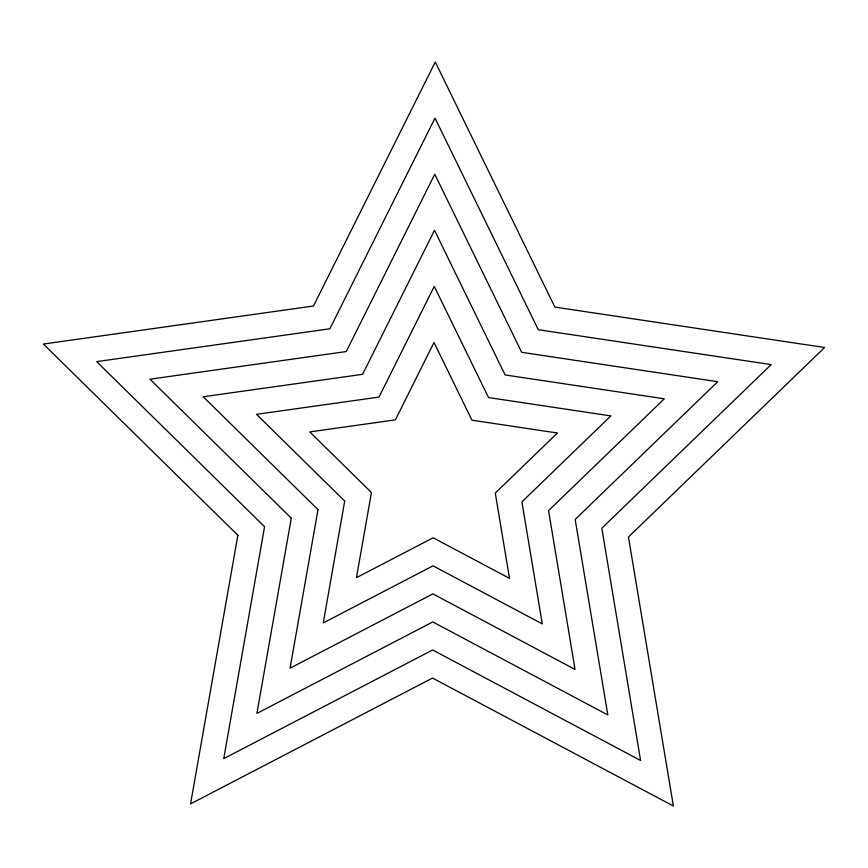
<?xml version="1.0" encoding="UTF-8"?>
<svg xmlns="http://www.w3.org/2000/svg" width="868" height="868" viewBox="0 0 868 868"><rect width="100%" height="100%" fill="white"/><g stroke="black" fill="none" stroke-linecap="round" stroke-linejoin="round"><path stroke-width="1.3" d="M237.854 535.274L190.559 803.876L432.524 678.038L673.373 806.014L628.454 537.01L824.6 347.504L554.88 307.088L435.259 61.986L313.467 306.013L43.4 344.043L237.854 535.274M264.577 526.724L223.738 758.643L432.655 649.98L640.595 760.487L601.817 528.221L771.175 364.603L538.29 329.71L435.009 118.081L329.862 328.788L96.673 361.609L264.577 526.724M291.29 518.174L256.917 713.398L432.774 621.933L607.828 714.95L575.18 519.433L717.738 381.703L521.701 352.321L434.759 174.186L346.245 351.551L149.958 379.186L291.29 518.174M318.003 509.624L290.086 668.165L432.904 593.886L575.05 669.423L548.543 510.644L664.313 398.803L505.111 374.943L434.51 230.28L362.629 374.314L203.231 396.763L318.003 509.624M344.715 501.075L323.265 622.92L433.024 565.838L542.283 623.897L521.907 501.867L610.877 415.902L488.521 397.566L434.26 286.386L379.023 397.077L256.505 414.329L344.715 501.075M371.439 492.525L356.444 577.687L433.154 537.791L509.505 578.359L495.27 493.078L557.451 433.002L471.942 420.188L434.011 342.48L395.407 419.852L309.789 431.906L371.439 492.525"/></g></svg>
